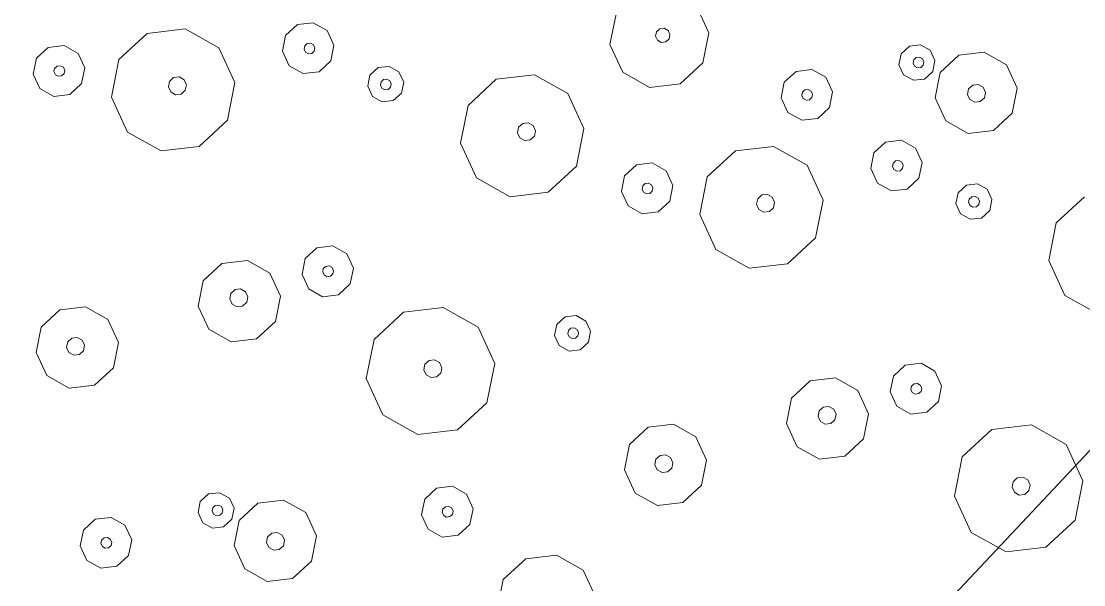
# Model space of a CAD drawing. Header units: metres. Extents: x -2858 to 512, y -1995 to 1252.
# Drawn here: x -950.436 to -947.152, y -916.902 to -915.161 of the extents above; entities that cross this region are included whole.
import ezdxf

# ---------------------------------------------------------------- set-up
doc = ezdxf.new("R2010")
doc.units = ezdxf.units.M
doc.layers.add('Calque commun', color=7, linetype='Continuous')

# ---------------------------------------------------------------- blocks, each defined once
blk = doc.blocks.new('pattern')
at = {"layer": 'Calque commun', "color": 54, "linetype": 'Continuous', "lineweight": 9}
for p, q in [((106.8349, 105.4372), (106.9413, 105.5001)), ((106.9413, 105.5001), (107.0644, 105.4883)), ((107.0644, 105.4883), (107.157, 105.4065)), ((106.7857, 105.3238), (106.8349, 105.4372)), ((107.157, 105.4065), (107.1839, 105.2859)), ((106.8126, 105.2032), (106.7857, 105.3238)), ((106.9469, 105.3081), (106.9538, 105.324)), ((106.9538, 105.324), (106.9687, 105.3328)), ((106.9687, 105.3328), (106.9859, 105.3311)), ((106.9859, 105.3311), (106.9989, 105.3197)), ((106.9989, 105.3197), (107.0027, 105.3028)), ((106.9507, 105.2912), (106.9469, 105.3081)), ((106.9636, 105.2797), (106.9507, 105.2912)), ((106.9958, 105.2869), (106.9809, 105.2781)), ((107.0027, 105.3028), (106.9958, 105.2869)), ((107.1839, 105.2859), (107.1347, 105.1725)), ((106.9809, 105.2781), (106.9636, 105.2797)), ((106.9052, 105.1214), (106.8126, 105.2032)), ((107.1347, 105.1725), (107.0283, 105.1096)), ((106.4196, 105.1291), (106.4454, 105.0133)), ((107.0283, 105.1096), (106.9052, 105.1214)), ((106.4454, 105.0133), (106.3982, 104.9044)), ((106.9073, 104.9157), (106.9498, 104.9408)), ((106.9498, 104.9408), (106.999, 104.9361)), ((106.999, 104.9361), (107.0361, 104.9034)), ((106.3982, 104.9044), (106.2961, 104.8441)), ((106.8876, 104.8703), (106.9073, 104.9157)), ((107.0361, 104.9034), (107.0469, 104.8551)), ((106.2961, 104.8441), (106.1779, 104.8554)), ((106.8983, 104.822), (106.8876, 104.8703)), ((106.9498, 104.8652), (106.9539, 104.8747)), ((106.952, 104.855), (106.9498, 104.8652)), ((106.9598, 104.8482), (106.952, 104.855)), ((106.9539, 104.8747), (106.9629, 104.88)), ((106.9629, 104.88), (106.9732, 104.879)), ((106.9732, 104.879), (106.981, 104.8721)), ((106.9832, 104.862), (106.9791, 104.8525)), ((106.981, 104.8721), (106.9832, 104.862)), ((107.0469, 104.8551), (107.0272, 104.8098)), ((106.9354, 104.7893), (106.8983, 104.822)), ((106.9702, 104.8472), (106.9598, 104.8482)), ((106.9791, 104.8525), (106.9702, 104.8472)), ((107.1223, 104.8053), (107.1904, 104.8455)), ((107.1904, 104.8455), (107.2692, 104.838)), ((107.2692, 104.838), (107.3285, 104.7857)), ((106.9846, 104.7846), (106.9354, 104.7893)), ((107.0272, 104.8098), (106.9846, 104.7846)), ((107.0908, 104.7327), (107.1223, 104.8053)), ((107.3285, 104.7857), (107.3457, 104.7084)), ((107.108, 104.6555), (107.0908, 104.7327)), ((107.1838, 104.7154), (107.1907, 104.7312)), ((107.1907, 104.7312), (107.2056, 104.74)), ((107.2056, 104.74), (107.2228, 104.7384)), ((107.2228, 104.7384), (107.2358, 104.7269)), ((107.2358, 104.7269), (107.2396, 104.71)), ((107.1876, 104.6985), (107.1838, 104.7154)), ((107.2006, 104.687), (107.1876, 104.6985)), ((107.2327, 104.6942), (107.2178, 104.6854)), ((107.2396, 104.71), (107.2327, 104.6942)), ((107.3457, 104.7084), (107.3142, 104.6359)), ((106.375, 104.6476), (106.4048, 104.6652)), ((106.4048, 104.6652), (106.4393, 104.6619)), ((106.4393, 104.6619), (106.4652, 104.639)), ((107.2178, 104.6854), (107.2006, 104.687)), ((106.3613, 104.6159), (106.375, 104.6476)), ((106.4048, 104.6227), (106.4138, 104.6279)), ((106.4138, 104.6279), (106.4241, 104.627)), ((106.4241, 104.627), (106.4319, 104.6201)), ((106.4652, 104.639), (106.4728, 104.6053)), ((107.1673, 104.6031), (107.108, 104.6555)), ((107.3142, 104.6359), (107.2461, 104.5956)), ((106.3688, 104.5821), (106.3613, 104.6159)), ((106.4007, 104.6131), (106.4048, 104.6227)), ((106.403, 104.603), (106.4007, 104.6131)), ((106.4108, 104.5961), (106.403, 104.603)), ((106.4211, 104.5951), (106.4108, 104.5961)), ((106.43, 104.6004), (106.4211, 104.5951)), ((106.4342, 104.61), (106.43, 104.6004)), ((106.4319, 104.6201), (106.4342, 104.61)), ((106.4728, 104.6053), (106.459, 104.5735)), ((107.2461, 104.5956), (107.1673, 104.6031)), ((106.3947, 104.5592), (106.3688, 104.5821)), ((106.4292, 104.5559), (106.3947, 104.5592)), ((106.459, 104.5735), (106.4292, 104.5559)), ((107.5629, 104.5277), (107.631, 104.5679)), ((107.631, 104.5679), (107.7098, 104.5604)), ((107.7098, 104.5604), (107.7691, 104.5081)), ((108.0707, 104.4703), (108.1085, 104.5574)), ((107.5314, 104.4552), (107.5629, 104.5277)), ((106.0663, 104.4766), (106.1344, 104.5168)), ((106.1344, 104.5168), (106.2132, 104.5093)), ((106.2132, 104.5093), (106.2725, 104.457)), ((107.7691, 104.5081), (107.7863, 104.4309)), ((106.0348, 104.404), (106.0663, 104.4766)), ((107.6387, 104.4552), (107.6536, 104.464)), ((107.6536, 104.464), (107.6709, 104.4623)), ((107.6709, 104.4623), (107.6838, 104.4509)), ((108.0914, 104.3776), (108.0707, 104.4703)), ((106.2725, 104.457), (106.2897, 104.3797)), ((106.434, 104.411), (106.4766, 104.4361)), ((106.4766, 104.4361), (106.5258, 104.4314)), ((106.5258, 104.4314), (106.5629, 104.3987)), ((107.5486, 104.3779), (107.5314, 104.4552)), ((107.6318, 104.4393), (107.6387, 104.4552)), ((107.6356, 104.4224), (107.6318, 104.4393)), ((107.6876, 104.434), (107.6807, 104.4181)), ((107.6838, 104.4509), (107.6876, 104.434)), ((107.7863, 104.4309), (107.7548, 104.3583)), ((106.052, 104.3268), (106.0348, 104.404)), ((106.1351, 104.3963), (106.142, 104.4122)), ((106.1388, 104.3794), (106.1351, 104.3963)), ((106.142, 104.4122), (106.1569, 104.421)), ((106.1569, 104.421), (106.1741, 104.4194)), ((106.1741, 104.4194), (106.1871, 104.4079)), ((106.1871, 104.4079), (106.1908, 104.391)), ((106.4144, 104.3656), (106.434, 104.411)), ((106.5629, 104.3987), (106.5737, 104.3504)), ((107.6486, 104.411), (107.6356, 104.4224)), ((107.6658, 104.4093), (107.6486, 104.411)), ((107.6807, 104.4181), (107.6658, 104.4093)), ((106.1518, 104.368), (106.1388, 104.3794)), ((106.169, 104.3663), (106.1518, 104.368)), ((106.1839, 104.3751), (106.169, 104.3663)), ((106.1908, 104.391), (106.1839, 104.3751)), ((106.2897, 104.3797), (106.2582, 104.3072)), ((106.4251, 104.3173), (106.4144, 104.3656)), ((106.4753, 104.3634), (106.4794, 104.3729)), ((106.4775, 104.3533), (106.4753, 104.3634)), ((106.4794, 104.3729), (106.4883, 104.3782)), ((106.4883, 104.3782), (106.4987, 104.3772)), ((106.4987, 104.3772), (106.5065, 104.3703)), ((106.5065, 104.3703), (106.5087, 104.3602)), ((107.6079, 104.3256), (107.5486, 104.3779)), ((108.1626, 104.3148), (108.0914, 104.3776)), ((106.4853, 104.3464), (106.4775, 104.3533)), ((106.4957, 104.3454), (106.4853, 104.3464)), ((106.5046, 104.3507), (106.4957, 104.3454)), ((106.5087, 104.3602), (106.5046, 104.3507)), ((106.5737, 104.3504), (106.554, 104.3051)), ((107.7548, 104.3583), (107.6867, 104.3181)), ((108.3388, 104.354), (108.2571, 104.3058)), ((106.1114, 104.2744), (106.052, 104.3268)), ((106.2582, 104.3072), (106.1901, 104.2669)), ((106.4622, 104.2846), (106.4251, 104.3173)), ((106.554, 104.3051), (106.5114, 104.2799)), ((106.7244, 104.2602), (106.8266, 104.3205)), ((106.8266, 104.3205), (106.9447, 104.3092)), ((106.9447, 104.3092), (107.0337, 104.2307)), ((107.6867, 104.3181), (107.6079, 104.3256)), ((108.2571, 104.3058), (108.1626, 104.3148)), ((106.1901, 104.2669), (106.1114, 104.2744)), ((106.5114, 104.2799), (106.4622, 104.2846)), ((106.1589, 104.1984), (106.1726, 104.2301)), ((106.1726, 104.2301), (106.2024, 104.2477)), ((106.2024, 104.2477), (106.2369, 104.2444)), ((106.2369, 104.2444), (106.2628, 104.2215)), ((106.6772, 104.1513), (106.7244, 104.2602)), ((107.0337, 104.2307), (107.0595, 104.1149)), ((106.1664, 104.1646), (106.1589, 104.1984)), ((106.1945, 104.198), (106.1987, 104.2075)), ((106.1968, 104.1879), (106.1945, 104.198)), ((106.1987, 104.2075), (106.2076, 104.2128)), ((106.2076, 104.2128), (106.2179, 104.2118)), ((106.2179, 104.2118), (106.2257, 104.2049)), ((106.2257, 104.2049), (106.228, 104.1948)), ((106.2628, 104.2215), (106.2704, 104.1877)), ((106.1923, 104.1417), (106.1664, 104.1646)), ((106.2046, 104.181), (106.1968, 104.1879)), ((106.2149, 104.18), (106.2046, 104.181)), ((106.2238, 104.1853), (106.2149, 104.18)), ((106.228, 104.1948), (106.2238, 104.1853)), ((106.2704, 104.1877), (106.2566, 104.156)), ((106.2268, 104.1384), (106.1923, 104.1417)), ((106.2566, 104.156), (106.2268, 104.1384)), ((106.703, 104.0355), (106.6772, 104.1513)), ((106.8225, 104.1371), (106.8294, 104.153)), ((106.8263, 104.1202), (106.8225, 104.1371)), ((106.8294, 104.153), (106.8443, 104.1618)), ((106.8443, 104.1618), (106.8615, 104.1601)), ((106.8615, 104.1601), (106.8745, 104.1487)), ((106.8783, 104.1318), (106.8714, 104.1159)), ((106.8745, 104.1487), (106.8783, 104.1318)), ((106.8392, 104.1087), (106.8263, 104.1202)), ((106.8565, 104.1071), (106.8392, 104.1087)), ((106.8714, 104.1159), (106.8565, 104.1071)), ((107.0595, 104.1149), (107.0123, 104.006)), ((108.1564, 104.0901), (108.199, 104.1152)), ((108.199, 104.1152), (108.2482, 104.1105)), ((108.2482, 104.1105), (108.2853, 104.0778)), ((106.456, 104.0591), (106.4985, 104.0843)), ((106.4985, 104.0843), (106.5478, 104.0796)), ((106.5478, 104.0796), (106.5848, 104.0468)), ((108.1367, 104.0447), (108.1564, 104.0901)), ((108.2853, 104.0778), (108.296, 104.0295)), ((106.4363, 104.0138), (106.456, 104.0591)), ((106.5848, 104.0468), (106.5956, 103.9986)), ((106.792, 103.9569), (106.703, 104.0355)), ((108.1475, 103.9964), (108.1367, 104.0447)), ((108.1989, 104.0396), (108.2031, 104.0491)), ((108.2012, 104.0294), (108.1989, 104.0396)), ((108.2031, 104.0491), (108.212, 104.0544)), ((108.212, 104.0544), (108.2223, 104.0534)), ((108.2223, 104.0534), (108.2301, 104.0465)), ((108.2324, 104.0364), (108.2282, 104.0268)), ((108.2301, 104.0465), (108.2324, 104.0364)), ((106.447, 103.9655), (106.4363, 104.0138)), ((106.4985, 104.0086), (106.5026, 104.0182)), ((106.5007, 103.9985), (106.4985, 104.0086)), ((106.5026, 104.0182), (106.5116, 104.0234)), ((106.5116, 104.0234), (106.5219, 104.0224)), ((106.5219, 104.0224), (106.5297, 104.0156)), ((106.5319, 104.0054), (106.5278, 103.9959)), ((106.5297, 104.0156), (106.5319, 104.0054)), ((107.0123, 104.006), (106.9101, 103.9457)), ((107.5057, 103.9952), (107.5355, 104.0128)), ((107.5355, 104.0128), (107.5699, 104.0095)), ((107.5699, 104.0095), (107.5959, 103.9866)), ((108.209, 104.0226), (108.2012, 104.0294)), ((108.2193, 104.0216), (108.209, 104.0226)), ((108.2282, 104.0268), (108.2193, 104.0216)), ((108.296, 104.0295), (108.2763, 103.9841)), ((106.5085, 103.9916), (106.5007, 103.9985)), ((106.5189, 103.9906), (106.5085, 103.9916)), ((106.5278, 103.9959), (106.5189, 103.9906)), ((106.5956, 103.9986), (106.5759, 103.9532)), ((107.4919, 103.9635), (107.5057, 103.9952)), ((107.5297, 103.9606), (107.5338, 103.9701)), ((107.5338, 103.9701), (107.5427, 103.9754)), ((107.5427, 103.9754), (107.5531, 103.9744)), ((107.5531, 103.9744), (107.5609, 103.9676)), ((107.5609, 103.9676), (107.5631, 103.9574)), ((107.5959, 103.9866), (107.6034, 103.9528)), ((108.1845, 103.9637), (108.1475, 103.9964)), ((108.2763, 103.9841), (108.2338, 103.959)), ((106.4841, 103.9328), (106.447, 103.9655)), ((106.5759, 103.9532), (106.5333, 103.9281)), ((106.9101, 103.9457), (106.792, 103.9569)), ((107.4994, 103.9297), (107.4919, 103.9635)), ((107.5319, 103.9505), (107.5297, 103.9606)), ((107.5397, 103.9436), (107.5319, 103.9505)), ((107.55, 103.9426), (107.5397, 103.9436)), ((107.559, 103.9479), (107.55, 103.9426)), ((107.5631, 103.9574), (107.559, 103.9479)), ((107.6034, 103.9528), (107.5896, 103.9211)), ((108.2338, 103.959), (108.1845, 103.9637)), ((106.5333, 103.9281), (106.4841, 103.9328)), ((107.0003, 103.8841), (107.0429, 103.9093)), ((107.0429, 103.9093), (107.0921, 103.9046)), ((107.0921, 103.9046), (107.1291, 103.8719)), ((107.5254, 103.9068), (107.4994, 103.9297)), ((107.5598, 103.9035), (107.5254, 103.9068)), ((107.5896, 103.9211), (107.5598, 103.9035)), ((107.7774, 103.8409), (107.8838, 103.9037)), ((107.8838, 103.9037), (108.0069, 103.892)), ((106.9806, 103.8388), (107.0003, 103.8841)), ((107.1291, 103.8719), (107.1399, 103.8236)), ((108.0069, 103.892), (108.0995, 103.8102)), ((106.9914, 103.7905), (106.9806, 103.8388)), ((107.0428, 103.8337), (107.0469, 103.8432)), ((107.0469, 103.8432), (107.0559, 103.8485)), ((107.0559, 103.8485), (107.0662, 103.8475)), ((107.0662, 103.8475), (107.074, 103.8406)), ((107.074, 103.8406), (107.0763, 103.8305)), ((107.7282, 103.7275), (107.7774, 103.8409)), ((107.0451, 103.8235), (107.0428, 103.8337)), ((107.0528, 103.8167), (107.0451, 103.8235)), ((107.0632, 103.8157), (107.0528, 103.8167)), ((107.0721, 103.8209), (107.0632, 103.8157)), ((107.0763, 103.8305), (107.0721, 103.8209)), ((107.1399, 103.8236), (107.1202, 103.7782)), ((108.0995, 103.8102), (108.1264, 103.6895)), ((108.542, 103.7854), (108.6101, 103.8257)), ((108.6101, 103.8257), (108.6889, 103.8181)), ((108.6889, 103.8181), (108.7482, 103.7658)), ((107.0284, 103.7578), (106.9914, 103.7905)), ((107.1202, 103.7782), (107.0776, 103.7531)), ((108.5105, 103.7129), (108.542, 103.7854)), ((107.0776, 103.7531), (107.0284, 103.7578)), ((107.8963, 103.7276), (107.9112, 103.7364)), ((107.9112, 103.7364), (107.9284, 103.7348)), ((108.7482, 103.7658), (108.7654, 103.6886)), ((107.7551, 103.6068), (107.7282, 103.7275)), ((107.8894, 103.7117), (107.8963, 103.7276)), ((107.8932, 103.6948), (107.8894, 103.7117)), ((107.9284, 103.7348), (107.9414, 103.7233)), ((107.9452, 103.7064), (107.9383, 103.6905)), ((107.9414, 103.7233), (107.9452, 103.7064)), ((108.5277, 103.6356), (108.5105, 103.7129)), ((108.6107, 103.7052), (108.6176, 103.721)), ((108.6145, 103.6883), (108.6107, 103.7052)), ((108.6176, 103.721), (108.6325, 103.7298)), ((108.6325, 103.7298), (108.6498, 103.7282)), ((108.6498, 103.7282), (108.6627, 103.7168)), ((108.6627, 103.7168), (108.6665, 103.6999)), ((106.5753, 103.6522), (106.6571, 103.7004)), ((106.6571, 103.7004), (106.7516, 103.6914)), ((106.7516, 103.6914), (106.8228, 103.6286)), ((107.9061, 103.6834), (107.8932, 103.6948)), ((107.9234, 103.6817), (107.9061, 103.6834)), ((107.9383, 103.6905), (107.9234, 103.6817)), ((108.1264, 103.6895), (108.0772, 103.5761)), ((108.6275, 103.6768), (108.6145, 103.6883)), ((108.6447, 103.6752), (108.6275, 103.6768)), ((108.6596, 103.684), (108.6447, 103.6752)), ((108.6665, 103.6999), (108.6596, 103.684)), ((108.7654, 103.6886), (108.7339, 103.616)), ((106.5376, 103.5651), (106.5753, 103.6522)), ((106.8228, 103.6286), (106.8434, 103.5359)), ((107.0529, 103.5622), (107.1551, 103.6226)), ((107.1551, 103.6226), (107.2732, 103.6113)), ((107.2732, 103.6113), (107.3621, 103.5328)), ((107.8477, 103.525), (107.7551, 103.6068)), ((108.587, 103.5833), (108.5277, 103.6356)), ((108.7339, 103.616), (108.6658, 103.5758)), ((106.6593, 103.5664), (106.6712, 103.5734)), ((106.6712, 103.5734), (106.685, 103.5721)), ((108.0772, 103.5761), (107.9708, 103.5133)), ((108.6658, 103.5758), (108.587, 103.5833)), ((106.6538, 103.5537), (106.6593, 103.5664)), ((106.6568, 103.5402), (106.6538, 103.5537)), ((106.6672, 103.531), (106.6568, 103.5402)), ((106.685, 103.5721), (106.6954, 103.563)), ((106.6984, 103.5494), (106.6929, 103.5367)), ((106.6954, 103.563), (106.6984, 103.5494)), ((107.0057, 103.4534), (107.0529, 103.5622)), ((108.6483, 103.539), (108.6781, 103.5565)), ((108.6781, 103.5565), (108.7126, 103.5533)), ((108.7126, 103.5533), (108.7385, 103.5304)), ((106.681, 103.5297), (106.6672, 103.531)), ((106.6929, 103.5367), (106.681, 103.5297)), ((106.8434, 103.5359), (106.8056, 103.4488)), ((107.3621, 103.5328), (107.3879, 103.4169)), ((107.9708, 103.5133), (107.8477, 103.525)), ((108.6345, 103.5072), (108.6483, 103.539)), ((108.6421, 103.4734), (108.6345, 103.5072)), ((108.6702, 103.5068), (108.6743, 103.5164)), ((108.6725, 103.4967), (108.6702, 103.5068)), ((108.6743, 103.5164), (108.6833, 103.5216)), ((108.6833, 103.5216), (108.6936, 103.5206)), ((108.6936, 103.5206), (108.7014, 103.5138)), ((108.7014, 103.5138), (108.7036, 103.5036)), ((108.7385, 103.5304), (108.746, 103.4966)), ((108.6802, 103.4898), (108.6725, 103.4967)), ((108.6906, 103.4888), (108.6802, 103.4898)), ((108.6995, 103.4941), (108.6906, 103.4888)), ((108.7036, 103.5036), (108.6995, 103.4941)), ((108.746, 103.4966), (108.7323, 103.4648)), ((106.8056, 103.4488), (106.7239, 103.4006)), ((107.0315, 103.3375), (107.0057, 103.4534)), ((107.151, 103.4391), (107.1578, 103.455)), ((107.1578, 103.455), (107.1727, 103.4638)), ((107.1727, 103.4638), (107.19, 103.4622)), ((107.19, 103.4622), (107.2029, 103.4507)), ((107.2029, 103.4507), (107.2067, 103.4338)), ((108.668, 103.4505), (108.6421, 103.4734)), ((108.7025, 103.4472), (108.668, 103.4505)), ((108.7323, 103.4648), (108.7025, 103.4472)), ((107.1547, 103.4222), (107.151, 103.4391)), ((107.1677, 103.4108), (107.1547, 103.4222)), ((107.1849, 103.4092), (107.1677, 103.4108)), ((107.1998, 103.418), (107.1849, 103.4092)), ((107.2067, 103.4338), (107.1998, 103.418)), ((107.3879, 103.4169), (107.3407, 103.3081)), ((108.9316, 103.368), (108.9742, 103.3931)), ((108.9742, 103.3931), (109.0234, 103.3884)), ((109.0234, 103.3884), (109.0605, 103.3557)), ((107.8498, 103.3193), (107.8923, 103.3444)), ((107.8923, 103.3444), (107.9416, 103.3398)), ((108.912, 103.3226), (108.9316, 103.368)), ((109.0605, 103.3557), (109.0713, 103.3074)), ((107.1204, 103.259), (107.0315, 103.3375)), ((107.8301, 103.2739), (107.8498, 103.3193)), ((107.9416, 103.3398), (107.9786, 103.307)), ((108.9227, 103.2743), (108.912, 103.3226)), ((108.9742, 103.3175), (108.9783, 103.327)), ((108.9764, 103.3073), (108.9742, 103.3175)), ((108.9783, 103.327), (108.9872, 103.3323)), ((108.9872, 103.3323), (108.9976, 103.3313)), ((108.9976, 103.3313), (109.0054, 103.3244)), ((109.0076, 103.3143), (109.0035, 103.3048)), ((109.0054, 103.3244), (109.0076, 103.3143)), ((107.3407, 103.3081), (107.2386, 103.2477)), ((107.8923, 103.2688), (107.8964, 103.2783)), ((107.8964, 103.2783), (107.9054, 103.2836)), ((107.9054, 103.2836), (107.9157, 103.2826)), ((107.9157, 103.2826), (107.9235, 103.2758)), ((107.9786, 103.307), (107.9894, 103.2588)), ((108.9842, 103.3005), (108.9764, 103.3073)), ((108.9945, 103.2995), (108.9842, 103.3005)), ((109.0035, 103.3048), (108.9945, 103.2995)), ((109.0713, 103.3074), (109.0516, 103.262)), ((107.2386, 103.2477), (107.1204, 103.259)), ((107.8408, 103.2257), (107.8301, 103.2739)), ((107.8945, 103.2587), (107.8923, 103.2688)), ((107.9023, 103.2518), (107.8945, 103.2587)), ((107.9127, 103.2508), (107.9023, 103.2518)), ((107.9216, 103.2561), (107.9127, 103.2508)), ((107.9257, 103.2656), (107.9216, 103.2561)), ((107.9235, 103.2758), (107.9257, 103.2656)), ((107.9894, 103.2588), (107.9697, 103.2134)), ((108.0648, 103.2089), (108.1329, 103.2492)), ((108.1329, 103.2492), (108.2117, 103.2417)), ((108.9598, 103.2416), (108.9227, 103.2743)), ((109.0516, 103.262), (109.009, 103.2369)), ((107.8779, 103.193), (107.8408, 103.2257)), ((107.9697, 103.2134), (107.9271, 103.1883)), ((108.2117, 103.2417), (108.271, 103.1893)), ((109.009, 103.2369), (108.9598, 103.2416)), ((107.9271, 103.1883), (107.8779, 103.193)), ((108.0333, 103.1364), (108.0648, 103.2089)), ((108.271, 103.1893), (108.2882, 103.1121)), ((108.0505, 103.0591), (108.0333, 103.1364)), ((108.1263, 103.119), (108.1332, 103.1349)), ((108.1301, 103.1021), (108.1263, 103.119)), ((108.1332, 103.1349), (108.1481, 103.1437)), ((108.1481, 103.1437), (108.1653, 103.142)), ((108.1653, 103.142), (108.1783, 103.1306)), ((108.1821, 103.1137), (108.1752, 103.0978)), ((108.1783, 103.1306), (108.1821, 103.1137)), ((108.1431, 103.0907), (108.1301, 103.1021)), ((108.1603, 103.089), (108.1431, 103.0907)), ((108.1752, 103.0978), (108.1603, 103.089)), ((108.2882, 103.1121), (108.2567, 103.0395)), ((107.3038, 103.0195), (107.3175, 103.0513)), ((107.3175, 103.0513), (107.3474, 103.0689)), ((107.3474, 103.0689), (107.3818, 103.0656)), ((107.3818, 103.0656), (107.4077, 103.0427)), ((108.1098, 103.0068), (108.0505, 103.0591)), ((107.3113, 102.9857), (107.3038, 103.0195)), ((107.3432, 103.0168), (107.3473, 103.0263)), ((107.3455, 103.0066), (107.3432, 103.0168)), ((107.3473, 103.0263), (107.3563, 103.0316)), ((107.3563, 103.0316), (107.3666, 103.0306)), ((107.3666, 103.0306), (107.3744, 103.0237)), ((107.3744, 103.0237), (107.3767, 103.0136)), ((107.4077, 103.0427), (107.4153, 103.0089)), ((108.2567, 103.0395), (108.1886, 102.9993)), ((107.3372, 102.9628), (107.3113, 102.9857)), ((107.3533, 102.9998), (107.3455, 103.0066)), ((107.3636, 102.9988), (107.3533, 102.9998)), ((107.3725, 103.0041), (107.3636, 102.9988)), ((107.3767, 103.0136), (107.3725, 103.0041)), ((107.4153, 103.0089), (107.4015, 102.9772)), ((108.1886, 102.9993), (108.1098, 103.0068)), ((107.3717, 102.9596), (107.3372, 102.9628)), ((107.4015, 102.9772), (107.3717, 102.9596)), ((108.5054, 102.9314), (108.5735, 102.9716)), ((108.5735, 102.9716), (108.6523, 102.9641)), ((108.6523, 102.9641), (108.7116, 102.9117)), ((108.4739, 102.8588), (108.5054, 102.9314)), ((108.7116, 102.9117), (108.7288, 102.8345)), ((108.4911, 102.7816), (108.4739, 102.8588)), ((108.5743, 102.8429), (108.5812, 102.8588)), ((108.5812, 102.8588), (108.5961, 102.8676)), ((108.5961, 102.8676), (108.6133, 102.866)), ((108.6133, 102.866), (108.6263, 102.8545)), ((108.6263, 102.8545), (108.6301, 102.8376)), ((107.3765, 102.8146), (107.4191, 102.8397)), ((107.4191, 102.8397), (107.4683, 102.835)), ((107.4683, 102.835), (107.5054, 102.8023)), ((108.5781, 102.826), (108.5743, 102.8429)), ((108.5911, 102.8146), (108.5781, 102.826)), ((108.6232, 102.8218), (108.6083, 102.813)), ((108.6301, 102.8376), (108.6232, 102.8218)), ((108.7288, 102.8345), (108.6973, 102.7619)), ((107.3569, 102.7692), (107.3765, 102.8146)), ((107.5054, 102.8023), (107.5162, 102.7541)), ((108.6083, 102.813), (108.5911, 102.8146)), ((107.3676, 102.721), (107.3569, 102.7692)), ((107.4178, 102.767), (107.4219, 102.7766)), ((107.42, 102.7569), (107.4178, 102.767)), ((107.4278, 102.75), (107.42, 102.7569)), ((107.4219, 102.7766), (107.4308, 102.7818)), ((107.4308, 102.7818), (107.4412, 102.7809)), ((107.4471, 102.7543), (107.4381, 102.749)), ((107.4412, 102.7809), (107.449, 102.774)), ((107.4512, 102.7639), (107.4471, 102.7543)), ((107.449, 102.774), (107.4512, 102.7639)), ((107.5162, 102.7541), (107.4965, 102.7087)), ((108.5504, 102.7292), (108.4911, 102.7816)), ((108.6973, 102.7619), (108.6292, 102.7217)), ((107.4047, 102.6883), (107.3676, 102.721)), ((107.4381, 102.749), (107.4278, 102.75)), ((107.6669, 102.6638), (107.7691, 102.7241)), ((107.7691, 102.7241), (107.8872, 102.7129)), ((108.6292, 102.7217), (108.5504, 102.7292)), ((107.4539, 102.6836), (107.4047, 102.6883)), ((107.4965, 102.7087), (107.4539, 102.6836)), ((107.8872, 102.7129), (107.9762, 102.6343)), ((107.6197, 102.5549), (107.6669, 102.6638)), ((107.9762, 102.6343), (108.002, 102.5185)), ((107.6455, 102.4391), (107.6197, 102.5549)), ((107.765, 102.5407), (107.7719, 102.5566)), ((107.7719, 102.5566), (107.7868, 102.5654)), ((107.7868, 102.5654), (107.804, 102.5638)), ((107.804, 102.5638), (107.817, 102.5523)), ((107.7688, 102.5238), (107.765, 102.5407)), ((107.7817, 102.5124), (107.7688, 102.5238)), ((107.8207, 102.5354), (107.8139, 102.5195)), ((107.817, 102.5523), (107.8207, 102.5354)), ((107.799, 102.5107), (107.7817, 102.5124)), ((107.8139, 102.5195), (107.799, 102.5107)), ((108.002, 102.5185), (107.9548, 102.4097)), ((107.7345, 102.3606), (107.6455, 102.4391)), ((107.9548, 102.4097), (107.8526, 102.3493)), ((107.8526, 102.3493), (107.7345, 102.3606)), ((107.9428, 102.2878), (107.9854, 102.3129)), ((107.9854, 102.3129), (108.0346, 102.3082)), ((108.0346, 102.3082), (108.0716, 102.2755)), ((107.9231, 102.2424), (107.9428, 102.2878)), ((108.0716, 102.2755), (108.0824, 102.2272)), ((107.9339, 102.1942), (107.9231, 102.2424)), ((107.9853, 102.2373), (107.9894, 102.2468)), ((107.9876, 102.2272), (107.9853, 102.2373)), ((107.9953, 102.2203), (107.9876, 102.2272)), ((107.9894, 102.2468), (107.9984, 102.2521)), ((107.9984, 102.2521), (108.0087, 102.2511)), ((108.0087, 102.2511), (108.0165, 102.2442)), ((108.0188, 102.2341), (108.0146, 102.2246)), ((108.0165, 102.2442), (108.0188, 102.2341)), ((108.0824, 102.2272), (108.0627, 102.1819)), ((107.9709, 102.1614), (107.9339, 102.1942)), ((108.0057, 102.2193), (107.9953, 102.2203)), ((108.0146, 102.2246), (108.0057, 102.2193)), ((108.0201, 102.1567), (107.9709, 102.1614)), ((108.0627, 102.1819), (108.0201, 102.1567))]:
    blk.add_line(p, q, dxfattribs=at)
at = {"layer": 'Calque commun', "color": 7, "linetype": 'Continuous', "lineweight": 9}
mesh = blk.add_polyface(dxfattribs=at)
corners = [(70.8497, 113.5412), (53.8349, 19.1692), (74.7282, 106.3237), (76.0435, 113.5984), (74.769, 106.1763), (58.8077, 18.2701), (114.1703, 105.207), (114.1703, 98.5387)]
mesh.append_faces([[corners[k] for k in face] for face in [(3, 4, 6)]], dxfattribs={"vtx0": -1, "vtx1": -1, "color": 7})
mesh.append_faces([[corners[k] for k in face] for face in [(3, 2, 4)]], dxfattribs={"vtx0": -1, "vtx2": -1, "color": 7})
mesh.append_faces([[corners[k] for k in face] for face in [(5, 2, 1)]], dxfattribs={"vtx1": -1, "color": 7})
mesh.append_faces([[corners[k] for k in face] for face in [(0, 1, 2), (3, 0, 2)]], dxfattribs={"vtx1": -1, "vtx2": -1, "color": 7})
mesh.append_faces([[corners[k] for k in face] for face in [(4, 7, 6)]], dxfattribs={"vtx2": -1, "color": 7})

msp = doc.modelspace()

# ---------------------------------------------------------------- block references
at = {"layer": 'Calque commun', "color": 0, "linetype": 'ByBlock', "lineweight": -2, "rotation": 228.1617603435354}
msp.add_blockref('pattern', (-954.4467, -766.6559), dxfattribs=at)

doc.saveas('drawing.dxf')
